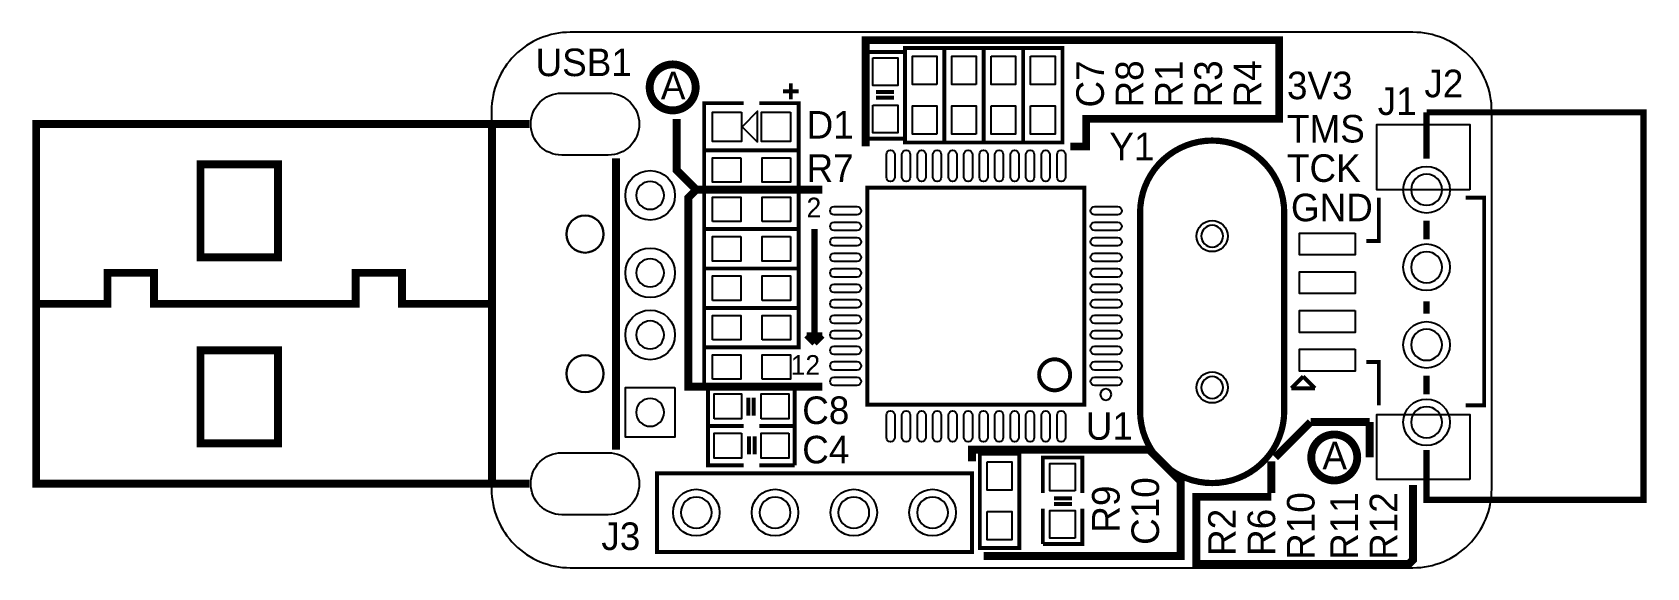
# Model space of a CAD drawing. Extents: x -14.8 to 37.3, y 0 to 17.3.
import ezdxf
from ezdxf.enums import TextEntityAlignment as Align

# ---------------------------------------------------------------- set-up
doc = ezdxf.new("R2010")
doc.units = 0
for name, color, linetype in [('BG_OUTLINE', 6, 'CONTINUOUS'), ('BO_SILKSCREEN_TOP', 7, 'CONTINUOUS'), ('PG_SILKSCREEN_TOP', 7, 'CONTINUOUS'), ('PIN_TOP', 12, 'CONTINUOUS'), ('RE_DISPLAY_TOP', 142, 'CONTINUOUS'), ('RE_SILKSCREEN_TOP', 7, 'CONTINUOUS')]:
    doc.layers.add(name, color=color, linetype=linetype)

msp = doc.modelspace()

# ---------------------------------------------------------------- linework, layer by layer
at = {"layer": 'BG_OUTLINE'}
msp.add_lwpolyline([(2.54, 0), (29.718, 0, 0.414214), (32.258, 2.54), (32.258, 14.732, 0.414214), (29.718, 17.272), (2.54, 17.272, 0.414214), (0, 14.732), (0, 2.54, 0.414214), (2.54, 0)], format="xyb", dxfattribs=at)
at = {"layer": 'BO_SILKSCREEN_TOP'}
for points, const_width in [([(18.669, 13.589), (19.177, 13.589), (19.177, 14.478), (25.4, 14.478), (25.4, 17.018), (12.065, 17.018), (12.065, 13.589)], 0.254), ([(5.969, 14.478), (5.969, 12.827), (6.604, 12.192), (10.668, 12.192)], 0.254), ([(10.668, 5.842), (6.35, 5.842), (6.35, 11.938), (6.604, 12.192)], 0.254), ([(10.414, 10.922), (10.414, 7.239)], 0.2032), ([(10.16, 7.493), (10.668, 7.493)], 0.2032), ([(10.414, 7.239), (10.16, 7.493)], 0.2032), ([(10.668, 7.493), (10.414, 7.239)], 0.2032), ([(26.416, 4.699), (25.273, 3.556)], 0.254), ([(26.416, 4.699), (28.321, 4.699)], 0.254), ([(28.321, 4.699), (28.321, 3.556)], 0.254), ([(15.875, 0.381), (22.225, 0.381), (22.225, 2.794), (21.209, 3.81), (15.494, 3.81), (15.494, 3.429)], 0.254), ([(25.146, 3.429), (25.146, 2.413)], 0.254), ([(25.146, 2.286), (22.733, 2.286), (22.733, 0.127), (29.591, 0.127), (29.718, 0.254), (29.718, 2.667)], 0.254)]:
    msp.add_lwpolyline(points, dxfattribs=dict(at, const_width=const_width))
at = {"layer": 'BO_SILKSCREEN_TOP', "const_width": 0.254}
for points in [[(6.58368, 15.494, 1), (5.10032, 15.494, 1), (6.58368, 15.494)], [(27.91968, 3.556, 1), (26.43632, 3.556, 1), (27.91968, 3.556)]]:
    msp.add_lwpolyline(points, format="xyb", dxfattribs=at)
at = {"layer": 'BO_SILKSCREEN_TOP'}
msp.add_lwpolyline([(19.99234, 5.588, 1), (19.63166, 5.588, 1)], format="xyb", close=True, dxfattribs=at)
at = {"layer": 'PG_SILKSCREEN_TOP'}
for points, const_width in [([(12.065, 15.494), (12.065, 16.637), (13.335, 16.637)], 0.127), ([(13.335, 13.716), (13.335, 16.764), (14.605, 16.764), (14.605, 13.716), (13.335, 13.716)], 0.127), ([(13.335, 16.637), (13.335, 15.494)], 0.127), ([(14.605, 13.716), (14.605, 16.764), (15.875, 16.764), (15.875, 13.716), (14.605, 13.716)], 0.127), ([(17.145, 16.764), (17.145, 13.716), (15.875, 13.716), (15.875, 16.764), (17.145, 16.764)], 0.127), ([(18.415, 16.764), (18.415, 13.716), (17.145, 13.716), (17.145, 16.764), (18.415, 16.764)], 0.127), ([(9.652, 15.113), (9.652, 15.621)], 0.127), ([(9.906, 15.367), (9.398, 15.367)], 0.127), ([(12.9794, 15.3416), (12.3952, 15.3416)], 0.127), ([(12.9794, 15.1638), (12.3952, 15.1638)], 0.127), ([(8.128, 13.462), (6.858, 13.462), (6.858, 14.986), (8.128, 14.986)], 0.127), ([(8.636, 13.462), (9.906, 13.462), (9.906, 14.986), (8.636, 14.986)], 0.127), ([(13.335, 14.986), (13.335, 13.843), (12.065, 13.843), (12.065, 14.986)], 0.127), ([(30.15488, 14.69136), (37.15512, 14.69136), (37.15512, 2.19202), (30.15488, 2.19202), (30.15488, 3.79222)], 0.20066), ([(30.15488, 13.19276), (30.15488, 14.69136)], 0.20066), ([(0.01524, 2.71018), (-14.68374, 2.71018), (-14.68374, 14.31036), (0.01524, 14.31036)], 0.254), ([(1.21666, 2.71018), (0.01524, 2.71018), (0.01524, 14.31036), (1.21666, 14.31036)], 0.254), ([(-6.8834, 10.01268), (-6.8834, 13.01242), (-9.3853, 13.01242), (-9.3853, 10.01268), (-6.8834, 10.01268)], 0.254), ([(4.01574, 3.81254), (4.01574, 13.21054)], 0.254), ([(9.906, 12.192), (6.858, 12.192), (6.858, 13.462), (9.906, 13.462), (9.906, 12.192)], 0.127), ([(6.858, 12.192), (9.906, 12.192), (9.906, 10.922), (6.858, 10.922), (6.858, 12.192)], 0.127), ([(19.12112, 12.26312), (12.12088, 12.26312), (12.12088, 5.26288), (19.12112, 5.26288), (19.12112, 12.26312)], 0.127), ([(28.21432, 10.53592), (28.61564, 10.53592), (28.61564, 11.93546)], 0.127), ([(31.41472, 5.23494), (32.01416, 5.23494), (32.01416, 11.93546), (31.41472, 11.93546)], 0.127), ([(9.906, 9.652), (6.858, 9.652), (6.858, 10.922), (9.906, 10.922), (9.906, 9.652)], 0.127), ([(30.15488, 10.5918), (30.15488, 11.19124)], 0.20066), ([(0.01524, 8.51154), (-2.88544, 8.51154), (-2.88544, 9.5123), (-4.38404, 9.5123), (-4.38404, 8.51154), (-10.8839, 8.51154), (-10.8839, 9.5123), (-12.38504, 9.5123), (-12.38504, 8.51154), (-14.68374, 8.51154)], 0.254), ([(6.858, 9.652), (9.906, 9.652), (9.906, 8.382), (6.858, 8.382), (6.858, 9.652)], 0.127), ([(6.858, 8.382), (9.906, 8.382), (9.906, 7.112), (6.858, 7.112), (6.858, 8.382)], 0.127), ([(30.15488, 8.1915), (30.15488, 8.59282)], 0.20066), ([(-6.8834, 4.01066), (-6.8834, 7.0104), (-9.3853, 7.0104), (-9.3853, 4.01066), (-6.8834, 4.01066)], 0.254), ([(9.906, 5.842), (6.858, 5.842), (6.858, 7.112)], 0.127), ([(6.858, 7.112), (9.906, 7.112)], 0.127), ([(28.21432, 6.63702), (28.61564, 6.63702), (28.61564, 5.23494)], 0.127), ([(30.15488, 5.59308), (30.15488, 6.19252)], 0.20066), ([(8.128, 4.572), (6.985, 4.572), (6.985, 5.842)], 0.127), ([(6.985, 5.842), (8.128, 5.842)], 0.127), ([(8.636, 5.842), (9.779, 5.842), (9.779, 4.572), (8.636, 4.572)], 0.127), ([(25.7937, 5.78866), (26.1747, 6.16966)], 0.127), ([(26.5557, 5.78866), (25.7937, 5.78866)], 0.127), ([(26.1747, 6.16966), (26.5557, 5.78866)], 0.127), ([(8.2804, 5.4864), (8.2804, 4.9022)], 0.127), ([(8.4582, 5.4864), (8.4582, 4.9022)], 0.127), ([(8.128, 3.302), (6.985, 3.302), (6.985, 4.572), (8.128, 4.572)], 0.127), ([(8.3058, 3.6576), (8.3058, 4.2418)], 0.127), ([(8.4836, 3.6576), (8.4836, 4.2418)], 0.127), ([(8.636, 4.572), (9.779, 4.572), (9.779, 3.302)], 0.127), ([(17.018, 3.683), (17.018, 0.635), (15.748, 0.635), (15.748, 3.683), (17.018, 3.683)], 0.127), ([(9.779, 3.302), (8.636, 3.302)], 0.127), ([(17.78, 2.413), (17.78, 3.556), (19.05, 3.556), (19.05, 2.413)], 0.127), ([(15.494, 0.508), (5.334, 0.508), (5.334, 3.048), (15.494, 3.048), (15.494, 0.508)], 0.127), ([(18.1356, 2.2352), (18.7198, 2.2352)], 0.127), ([(18.1356, 2.0574), (18.7198, 2.0574)], 0.127), ([(19.05, 1.905), (19.05, 0.762), (17.78, 0.762)], 0.127), ([(17.78, 0.762), (17.78, 1.905)], 0.127)]:
    msp.add_lwpolyline(points, dxfattribs=dict(at, const_width=const_width))
msp.add_lwpolyline([(8.58266, 13.72362), (8.58266, 14.72438), (8.08228, 14.224)], close=True, dxfattribs=at)
for points, const_width in [([(25.5651, 11.4554), (25.5651, 5.0546, -0.414214), (23.241, 2.7305, -0.414214), (20.9169, 5.0546), (20.9169, 11.4554, -0.414214), (23.241, 13.7795, -0.414214), (25.5651, 11.4554)], 0.20066), ([(18.66138, 6.223, 1), (17.66062, 6.223, 1), (18.66138, 6.223)], 0.127)]:
    msp.add_lwpolyline(points, format="xyb", dxfattribs=dict(at, const_width=const_width))
at = {"layer": 'PIN_TOP'}
for points in [[(12.2936, 16.4465), (13.1064, 16.4465), (13.1064, 15.5575), (12.2936, 15.5575)], [(14.3637, 15.5829), (13.5763, 15.5829), (13.5763, 16.4973), (14.3637, 16.4973)], [(15.6337, 15.5829), (14.8463, 15.5829), (14.8463, 16.4973), (15.6337, 16.4973)], [(16.1163, 16.4973), (16.9037, 16.4973), (16.9037, 15.5829), (16.1163, 15.5829)], [(17.3863, 16.4973), (18.1737, 16.4973), (18.1737, 15.5829), (17.3863, 15.5829)], [(8.05688, 14.69898), (8.05688, 13.74902), (7.12724, 13.74902), (7.12724, 14.69898)], [(9.63676, 14.69898), (9.63676, 13.74902), (8.70712, 13.74902), (8.70712, 14.69898)], [(12.2936, 14.9225), (13.1064, 14.9225), (13.1064, 14.0335), (12.2936, 14.0335)], [(14.3637, 13.9827), (13.5763, 13.9827), (13.5763, 14.8971), (14.3637, 14.8971)], [(15.6337, 13.9827), (14.8463, 13.9827), (14.8463, 14.8971), (15.6337, 14.8971)], [(16.1163, 14.8971), (16.9037, 14.8971), (16.9037, 13.9827), (16.1163, 13.9827)], [(17.3863, 14.8971), (18.1737, 14.8971), (18.1737, 13.9827), (17.3863, 13.9827)], [(31.55569, 12.19327), (28.55595, 12.19327), (28.55595, 14.29385), (31.55569, 14.29385)], [(8.0391, 13.2207), (8.0391, 12.4333), (7.1247, 12.4333), (7.1247, 13.2207)], [(9.6393, 13.2207), (9.6393, 12.4333), (8.7249, 12.4333), (8.7249, 13.2207)], [(7.1247, 11.1633), (7.1247, 11.9507), (8.0391, 11.9507), (8.0391, 11.1633)], [(8.7249, 11.1633), (8.7249, 11.9507), (9.6393, 11.9507), (9.6393, 11.1633)], [(8.0391, 10.6807), (8.0391, 9.8933), (7.1247, 9.8933), (7.1247, 10.6807)], [(9.6393, 10.6807), (9.6393, 9.8933), (8.7249, 9.8933), (8.7249, 10.6807)], [(27.85745, 10.795), (27.85745, 10.09396), (26.05659, 10.09396), (26.05659, 10.795)], [(7.1247, 8.6233), (7.1247, 9.4107), (8.0391, 9.4107), (8.0391, 8.6233)], [(8.7249, 8.6233), (8.7249, 9.4107), (9.6393, 9.4107), (9.6393, 8.6233)], [(27.85745, 9.54532), (27.85745, 8.84428), (26.05659, 8.84428), (26.05659, 9.54532)], [(7.1247, 7.3533), (7.1247, 8.1407), (8.0391, 8.1407), (8.0391, 7.3533)], [(8.7249, 7.3533), (8.7249, 8.1407), (9.6393, 8.1407), (9.6393, 7.3533)], [(27.85745, 8.2931), (27.85745, 7.59206), (26.05659, 7.59206), (26.05659, 8.2931)], [(7.1247, 6.0833), (7.1247, 6.8707), (8.0391, 6.8707), (8.0391, 6.0833)], [(8.7249, 6.0833), (8.7249, 6.8707), (9.6393, 6.8707), (9.6393, 6.0833)], [(27.85745, 7.04596), (27.85745, 6.34492), (26.05659, 6.34492), (26.05659, 7.04596)], [(5.91566, 5.81152), (5.91566, 4.21132), (4.31546, 4.21132), (4.31546, 5.81152)], [(7.1755, 4.8006), (7.1755, 5.6134), (8.0645, 5.6134), (8.0645, 4.8006)], [(8.6995, 4.8006), (8.6995, 5.6134), (9.5885, 5.6134), (9.5885, 4.8006)], [(31.55569, 2.84353), (28.55595, 2.84353), (28.55595, 4.94411), (31.55569, 4.94411)], [(8.0645, 4.3434), (8.0645, 3.5306), (7.1755, 3.5306), (7.1755, 4.3434)], [(9.5885, 4.3434), (9.5885, 3.5306), (8.6995, 3.5306), (8.6995, 4.3434)], [(15.9893, 3.4163), (16.7767, 3.4163), (16.7767, 2.5019), (15.9893, 2.5019)], [(18.8214, 2.4765), (18.0086, 2.4765), (18.0086, 3.3655), (18.8214, 3.3655)], [(15.9893, 1.8161), (16.7767, 1.8161), (16.7767, 0.9017), (15.9893, 0.9017)], [(18.8214, 0.9525), (18.0086, 0.9525), (18.0086, 1.8415), (18.8214, 1.8415)]]:
    msp.add_lwpolyline(points, close=True, dxfattribs=at)
for points in [[(2.26441, 15.30985), (3.76555, 15.30985, -1), (3.76555, 13.31087), (2.26441, 13.31087, -1)], [(12.73556, 12.5984), (12.73556, 13.32992, -1), (13.0048, 13.32992), (13.0048, 12.5984, -1)], [(13.23594, 12.5984), (13.23594, 13.32992, -1), (13.50518, 13.32992), (13.50518, 12.5984, -1)], [(13.73632, 12.5984), (13.73632, 13.32992, -1), (14.00556, 13.32992), (14.00556, 12.5984, -1)], [(14.2367, 12.5984), (14.2367, 13.32992, -1), (14.50594, 13.32992), (14.50594, 12.5984, -1)], [(14.73708, 12.5984), (14.73708, 13.32992, -1), (15.00632, 13.32992), (15.00632, 12.5984, -1)], [(15.23746, 12.5984), (15.23746, 13.32992, -1), (15.5067, 13.32992), (15.5067, 12.5984, -1)], [(15.7353, 12.5984), (15.7353, 13.32992, -1), (16.00454, 13.32992), (16.00454, 12.5984, -1)], [(16.23568, 12.5984), (16.23568, 13.32992, -1), (16.50492, 13.32992), (16.50492, 12.5984, -1)], [(16.73606, 12.5984), (16.73606, 13.32992, -1), (17.0053, 13.32992), (17.0053, 12.5984, -1)], [(17.23644, 12.5984), (17.23644, 13.32992, -1), (17.50568, 13.32992), (17.50568, 12.5984, -1)], [(17.73682, 12.5984), (17.73682, 13.32992, -1), (18.00606, 13.32992), (18.00606, 12.5984, -1)], [(18.2372, 12.5984), (18.2372, 13.32992, -1), (18.50644, 13.32992), (18.50644, 12.5984, -1)], [(11.05408, 11.64844), (11.7856, 11.64844, -1), (11.7856, 11.3792), (11.05408, 11.3792, -1)], [(19.4564, 11.64844), (20.18792, 11.64844, -1), (20.18792, 11.3792), (19.4564, 11.3792, -1)], [(11.05408, 11.14806), (11.7856, 11.14806, -1), (11.7856, 10.87882), (11.05408, 10.87882, -1)], [(19.4564, 11.14806), (20.18792, 11.14806, -1), (20.18792, 10.87882), (19.4564, 10.87882, -1)], [(11.05408, 10.64768), (11.7856, 10.64768, -1), (11.7856, 10.37844), (11.05408, 10.37844, -1)], [(19.4564, 10.64768), (20.18792, 10.64768, -1), (20.18792, 10.37844), (19.4564, 10.37844, -1)], [(11.05408, 10.1473), (11.7856, 10.1473, -1), (11.7856, 9.87806), (11.05408, 9.87806, -1)], [(19.4564, 10.1473), (20.18792, 10.1473, -1), (20.18792, 9.87806), (19.4564, 9.87806, -1)], [(11.05408, 9.64692), (11.7856, 9.64692, -1), (11.7856, 9.37768), (11.05408, 9.37768, -1)], [(19.4564, 9.64692), (20.18792, 9.64692, -1), (20.18792, 9.37768), (19.4564, 9.37768, -1)], [(11.05408, 9.14654), (11.7856, 9.14654, -1), (11.7856, 8.8773), (11.05408, 8.8773, -1)], [(19.4564, 9.14654), (20.18792, 9.14654, -1), (20.18792, 8.8773), (19.4564, 8.8773, -1)], [(11.05408, 8.6487), (11.7856, 8.6487, -1), (11.7856, 8.37946), (11.05408, 8.37946, -1)], [(19.4564, 8.6487), (20.18792, 8.6487, -1), (20.18792, 8.37946), (19.4564, 8.37946, -1)], [(11.05408, 8.14832), (11.7856, 8.14832, -1), (11.7856, 7.87908), (11.05408, 7.87908, -1)], [(19.4564, 8.14832), (20.18792, 8.14832, -1), (20.18792, 7.87908), (19.4564, 7.87908, -1)], [(11.05408, 7.64794), (11.7856, 7.64794, -1), (11.7856, 7.3787), (11.05408, 7.3787, -1)], [(19.4564, 7.64794), (20.18792, 7.64794, -1), (20.18792, 7.3787), (19.4564, 7.3787, -1)], [(11.05408, 7.14756), (11.7856, 7.14756, -1), (11.7856, 6.87832), (11.05408, 6.87832, -1)], [(19.4564, 7.14756), (20.18792, 7.14756, -1), (20.18792, 6.87832), (19.4564, 6.87832, -1)], [(11.05408, 6.64718), (11.7856, 6.64718, -1), (11.7856, 6.37794), (11.05408, 6.37794, -1)], [(19.4564, 6.64718), (20.18792, 6.64718, -1), (20.18792, 6.37794), (19.4564, 6.37794, -1)], [(11.05408, 6.1468), (11.7856, 6.1468, -1), (11.7856, 5.87756), (11.05408, 5.87756, -1)], [(19.4564, 6.1468), (20.18792, 6.1468, -1), (20.18792, 5.87756), (19.4564, 5.87756, -1)], [(12.73556, 4.19608), (12.73556, 4.9276, -1), (13.0048, 4.9276), (13.0048, 4.19608, -1)], [(13.23594, 4.19608), (13.23594, 4.9276, -1), (13.50518, 4.9276), (13.50518, 4.19608, -1)], [(13.73632, 4.19608), (13.73632, 4.9276, -1), (14.00556, 4.9276), (14.00556, 4.19608, -1)], [(14.2367, 4.19608), (14.2367, 4.9276, -1), (14.50594, 4.9276), (14.50594, 4.19608, -1)], [(14.73708, 4.19608), (14.73708, 4.9276, -1), (15.00632, 4.9276), (15.00632, 4.19608, -1)], [(15.23746, 4.19608), (15.23746, 4.9276, -1), (15.5067, 4.9276), (15.5067, 4.19608, -1)], [(15.7353, 4.19608), (15.7353, 4.9276, -1), (16.00454, 4.9276), (16.00454, 4.19608, -1)], [(16.23568, 4.19608), (16.23568, 4.9276, -1), (16.50492, 4.9276), (16.50492, 4.19608, -1)], [(16.73606, 4.19608), (16.73606, 4.9276, -1), (17.0053, 4.9276), (17.0053, 4.19608, -1)], [(17.23644, 4.19608), (17.23644, 4.9276, -1), (17.50568, 4.9276), (17.50568, 4.19608, -1)], [(17.73682, 4.19608), (17.73682, 4.9276, -1), (18.00606, 4.9276), (18.00606, 4.19608, -1)], [(18.2372, 4.19608), (18.2372, 4.9276, -1), (18.50644, 4.9276), (18.50644, 4.19608, -1)], [(2.26441, 3.70967), (3.76555, 3.70967, -1), (3.76555, 1.71069), (2.26441, 1.71069, -1)]]:
    msp.add_lwpolyline(points, format="xyb", close=True, dxfattribs=at)
for centre, radius in [((5.11556, 12.01166), 0.8001), ((30.15488, 12.192), 0.75057), ((3.01498, 10.76198), 0.59944), ((23.241, 10.69594), 0.50038), ((30.15488, 9.69264), 0.75057), ((5.11556, 9.5123), 0.8001), ((5.11556, 7.51078), 0.8001), ((30.15488, 7.19074), 0.75057), ((3.01498, 6.2611), 0.59944), ((23.241, 5.81406), 0.50038), ((30.15488, 4.69138), 0.75057), ((6.604, 1.778), 0.75057), ((9.144, 1.778), 0.75057), ((11.684, 1.778), 0.75057), ((14.224, 1.778), 0.75057)]:
    msp.add_circle(centre, radius, dxfattribs=at)
at = {"layer": 'RE_DISPLAY_TOP'}
for points in [[(30.65526, 12.192, 1), (29.6545, 12.192, 1)], [(5.56514, 12.01166, 1), (4.66598, 12.01166, 1)], [(3.61442, 10.76198, 1), (2.41554, 10.76198, 1)], [(23.59152, 10.69594, 1), (22.89048, 10.69594, 1)], [(5.56514, 9.5123, 1), (4.66598, 9.5123, 1)], [(30.65526, 9.69264, 1), (29.6545, 9.69264, 1)], [(5.56514, 7.51078, 1), (4.66598, 7.51078, 1)], [(30.65526, 7.19074, 1), (29.6545, 7.19074, 1)], [(3.61442, 6.2611, 1), (2.41554, 6.2611, 1)], [(23.59152, 5.81406, 1), (22.89048, 5.81406, 1)], [(5.56514, 5.01142, 1), (4.66598, 5.01142, 1)], [(30.65526, 4.69138, 1), (29.6545, 4.69138, 1)], [(7.10438, 1.778, 1), (6.10362, 1.778, 1)], [(9.64438, 1.778, 1), (8.64362, 1.778, 1)], [(12.18438, 1.778, 1), (11.18362, 1.778, 1)], [(14.72438, 1.778, 1), (13.72362, 1.778, 1)]]:
    msp.add_lwpolyline(points, format="xyb", close=True, dxfattribs=at)

# ---------------------------------------------------------------- texts
at = {"layer": 'BO_SILKSCREEN_TOP'}
for s, height, p in [('A', 0.889, (5.461, 15.113)), ('3V3', 0.889, (25.654, 15.113)), ('TMS', 0.889, (25.654, 13.716)), ('TCK', 0.889, (25.654, 12.446)), ('GND', 0.889, (25.781, 11.176)), ('2', 0.635, (10.16, 11.303)), ('12', 0.635, (9.652, 6.223)), ('A', 0.889, (26.797, 3.175))]:
    msp.add_text(s, height=height, dxfattribs=at).set_placement(p)
at = {"layer": 'RE_SILKSCREEN_TOP'}
for s, p in [('USB1', (1.41986, 15.85722)), ('J2', (30.0863, 15.1765)), ('Y1', (19.9263, 13.1445)), ('R7', (10.16, 12.446)), ('C8', (10.0203, 4.6355)), ('U1', (19.1643, 4.1275)), ('C4', (10.0203, 3.3655)), ('J3', (3.5433, 0.5715))]:
    msp.add_text(s, height=0.889, dxfattribs=at).set_placement(p)
for s, p in [('C7', (19.7485, 14.8463)), ('R8', (21.0185, 14.8463)), ('R1', (22.2885, 14.8463)), ('R3', (23.5585, 14.8463)), ('R4', (24.8285, 14.8463)), ('C10', (21.5265, 0.7366)), ('R9', (20.2565, 1.1303)), ('R10', (26.543, 0.254)), ('R11', (27.94, 0.254)), ('R12', (29.21, 0.254)), ('R2', (24.003, 0.381)), ('R6', (25.273, 0.381))]:
    msp.add_text(s, height=0.889, rotation=90, dxfattribs=at).set_placement(p)
for s, p in [('J1', (29.21, 14.605)), ('D1', (10.922, 13.843))]:
    msp.add_text(s, height=0.889, dxfattribs=at).set_placement(p, align=Align.CENTER)

doc.saveas('drawing.dxf')
